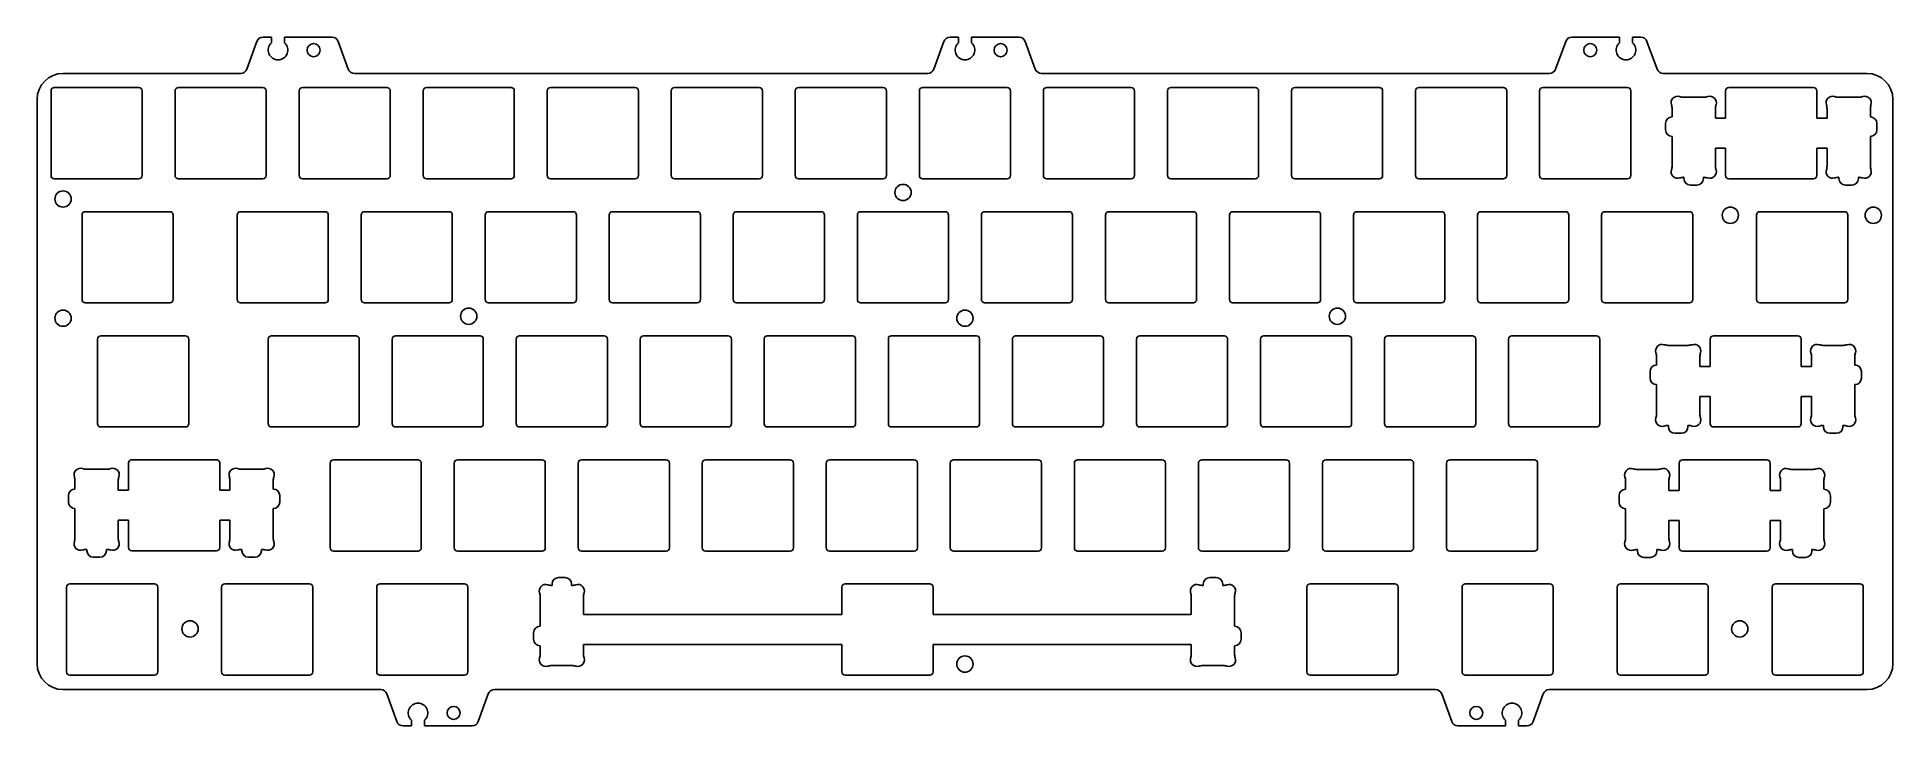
# Model space of a CAD drawing. Header units: millimetres. Extents: x 2820 to 3105, y -3828 to -3722.
import ezdxf

# ---------------------------------------------------------------- set-up
doc = ezdxf.new("R2010")
doc.units = ezdxf.units.MM
doc.header["$LTSCALE"] = 1000
doc.layers.add('02___PRT_ALL_AXES', color=7, linetype='Continuous')

# ---------------------------------------------------------------- blocks, each defined once
blk = doc.blocks.new('HTYFHFTH')
at = {"color": 7}
for p, q in [((1358.75, -8461.56), (1361.84, -8461.56)), ((1385.64, -8461.56), (1382.55, -8461.56)), ((1356.97, -8464.59), (1356.97, -8463.34)), ((1363.62, -8463.34), (1363.62, -8464.79)), ((1380.77, -8463.34), (1380.77, -8464.79)), ((1387.42, -8464.59), (1387.42, -8463.34)), ((1355.97, -8466.59), (1355.97, -8465.59)), ((1363.62, -8464.79), (1365.2, -8464.79)), ((1380.77, -8464.79), (1379.2, -8464.79)), ((1388.42, -8466.59), (1388.42, -8465.59)), ((1356.97, -8472.08), (1356.97, -8467.59)), ((1365.2, -8469.39), (1363.62, -8469.39)), ((1363.62, -8469.39), (1363.62, -8472.08)), ((1379.2, -8469.39), (1380.77, -8469.39)), ((1380.77, -8469.39), (1380.77, -8472.08)), ((1387.42, -8472.08), (1387.42, -8467.59)), ((1358.8, -8473.86), (1358.75, -8473.86)), ((1358.8, -8474.06), (1358.8, -8473.86)), ((1360.8, -8475.06), (1359.8, -8475.06)), ((1361.84, -8473.86), (1361.8, -8473.86)), ((1361.8, -8473.86), (1361.8, -8474.06)), ((1382.55, -8473.86), (1382.6, -8473.86)), ((1382.6, -8473.86), (1382.6, -8474.06)), ((1383.6, -8475.06), (1384.6, -8475.06)), ((1385.6, -8474.06), (1385.6, -8473.86)), ((1385.6, -8473.86), (1385.64, -8473.86))]:
    blk.add_line(p, q, dxfattribs=at)
at = {"color": 7, "linetype": 'Continuous', "lineweight": 25}
for p, q in [((1365.2, -8464.79), (1365.2, -8460.59)), ((1365.7, -8460.09), (1378.7, -8460.09)), ((1379.2, -8460.59), (1379.2, -8464.79)), ((1365.2, -8473.59), (1365.2, -8469.39)), ((1379.2, -8469.39), (1379.2, -8473.59)), ((1373.45, -8474.09), (1365.7, -8474.09)), ((1378.7, -8474.09), (1373.45, -8474.09))]:
    blk.add_line(p, q, dxfattribs=at)
at = {"color": 7}
for centre, radius, start, end in [((1357.83, -8462.41), 1, 72.0237, 197.9763), ((1358.75, -8459.56), 2, 252.0237, 270), ((1361.84, -8459.56), 2, 270, 287.9763), ((1362.77, -8462.41), 1, 342.0237, 107.9763), ((1381.63, -8462.41), 1, 72.0237, 197.9763), ((1382.55, -8459.56), 2, 252.0237, 270), ((1385.64, -8459.56), 2, 270, 287.9763), ((1386.57, -8462.41), 1, 342.0237, 107.9763), ((1354.97, -8463.34), 2, 0, 17.9763), ((1365.62, -8463.34), 2, 162.0237, 180), ((1378.77, -8463.34), 2, 360, 17.9763), ((1389.42, -8463.34), 2, 162.0237, 180), ((1356.97, -8465.59), 1, 90, 180), ((1356.97, -8466.59), 1, 180, 270), ((1387.42, -8465.59), 1, 0, 90), ((1387.42, -8466.59), 1, 270, 0), ((1357.83, -8473), 1, 162.0237, 287.9763), ((1354.97, -8472.08), 2, 342.0237, 0), ((1362.77, -8473), 1, 252.0237, 17.9763), ((1365.62, -8472.08), 2, 180, 197.9763), ((1381.63, -8473), 1, 162.0237, 287.9763), ((1378.77, -8472.08), 2, 342.0237, 0), ((1386.57, -8473), 1, 252.0237, 17.9763), ((1389.42, -8472.08), 2, 180, 197.9763), ((1358.75, -8475.86), 2, 90, 107.9763), ((1359.8, -8474.06), 1, 180, 270), ((1360.8, -8474.06), 1, 270, 0), ((1361.84, -8475.86), 2, 72.0237, 90), ((1382.55, -8475.86), 2, 90, 107.9763), ((1383.6, -8474.06), 1, 180, 270), ((1384.6, -8474.06), 1, 270, 0), ((1385.64, -8475.86), 2, 72.0237, 90)]:
    blk.add_arc(centre, radius, start, end, dxfattribs=at)
at = {"color": 7, "linetype": 'Continuous', "lineweight": 25}
for centre, start, end in [((1365.7, -8460.59), 90, 180), ((1378.7, -8460.59), 0, 90), ((1365.7, -8473.59), 180, 270), ((1378.7, -8473.59), 270, 0)]:
    blk.add_arc(centre, 0.5, start, end, dxfattribs=at)

msp = doc.modelspace()

# ---------------------------------------------------------------- linework, layer by layer
at = {"color": 7, "linetype": 'Continuous'}
for p, q in [((2853.79, -3722.78), (2852.24, -3727.04)), ((2856.03, -3722.13), (2854.73, -3722.13)), ((2856.03, -3723.01), (2856.03, -3722.13)), ((2858.03, -3722.13), (2858.03, -3723.01)), ((2865.33, -3722.13), (2858.03, -3722.13)), ((2867.82, -3727.04), (2866.27, -3722.78)), ((2959.3, -3722.78), (2957.75, -3727.04)), ((2961.53, -3722.13), (2960.24, -3722.13)), ((2961.53, -3723.01), (2961.53, -3722.13)), ((2963.53, -3722.13), (2963.53, -3723.01)), ((2970.84, -3722.13), (2963.53, -3722.13)), ((2973.33, -3727.04), (2971.78, -3722.78)), ((3054.79, -3722.78), (3053.24, -3727.04)), ((3063.04, -3722.13), (3055.73, -3722.13)), ((3063.04, -3723.01), (3063.04, -3722.13)), ((3065.04, -3722.13), (3065.04, -3723.01)), ((3066.33, -3722.13), (3065.04, -3722.13)), ((3068.82, -3727.04), (3067.27, -3722.78)), ((2851.3, -3727.7), (2824.03, -3727.7)), ((2956.81, -3727.7), (2868.76, -3727.7)), ((3052.3, -3727.7), (2974.27, -3727.7)), ((3101.03, -3727.7), (3069.76, -3727.7)), ((2820.03, -3731.7), (2820.03, -3818.3)), ((3105.03, -3818.3), (3105.03, -3731.7)), ((2931.71, -3768.43), (2931.71, -3781.53)), ((2945.26, -3767.98), (2932.16, -3767.98)), ((2945.71, -3778.73), (2945.71, -3768.43)), ((2950.76, -3768.43), (2950.76, -3778.73)), ((2964.31, -3767.98), (2951.21, -3767.98)), ((2964.76, -3781.53), (2964.76, -3768.43)), ((2945.71, -3781.53), (2945.71, -3778.73)), ((2950.76, -3778.73), (2950.76, -3781.53)), ((2932.16, -3781.98), (2945.26, -3781.98)), ((2951.21, -3781.98), (2964.31, -3781.98)), ((2824.03, -3822.3), (2872.8, -3822.3)), ((2873.74, -3822.96), (2875.29, -3827.22)), ((2887.77, -3827.22), (2889.32, -3822.96)), ((2890.26, -3822.3), (3034.8, -3822.3)), ((3035.74, -3822.96), (3037.29, -3827.22)), ((3049.77, -3827.22), (3051.32, -3822.96)), ((3052.26, -3822.3), (3101.03, -3822.3)), ((2877.53, -3827.88), (2877.53, -3826.99)), ((2879.53, -3826.99), (2879.53, -3827.88)), ((3045.54, -3827.88), (3045.54, -3826.99)), ((3047.54, -3826.99), (3047.54, -3827.88)), ((2876.23, -3827.88), (2877.53, -3827.88)), ((2879.53, -3827.88), (2886.83, -3827.88)), ((3038.23, -3827.88), (3045.54, -3827.88)), ((3047.54, -3827.88), (3048.83, -3827.88))]:
    msp.add_line(p, q, dxfattribs=at)
at = {"color": 7, "linetype": 'Continuous', "lineweight": 25}
for p, q in [((3079.34, -3734.58), (3079.34, -3730.38)), ((3079.84, -3729.88), (3092.84, -3729.88)), ((3093.34, -3730.38), (3093.34, -3734.58)), ((3079.34, -3743.38), (3079.34, -3739.18)), ((3093.34, -3739.18), (3093.34, -3743.38)), ((3085.09, -3743.88), (3079.84, -3743.88)), ((3092.84, -3743.88), (3085.09, -3743.88)), ((3076.96, -3772.68), (3076.96, -3768.48)), ((3077.46, -3767.98), (3090.46, -3767.98)), ((3090.96, -3768.48), (3090.96, -3772.68)), ((3076.96, -3781.48), (3076.96, -3777.28)), ((3090.96, -3777.28), (3090.96, -3781.48)), ((3082.71, -3781.98), (3077.46, -3781.98)), ((3090.46, -3781.98), (3082.71, -3781.98)), ((3072.2, -3791.73), (3072.2, -3787.53)), ((3072.7, -3787.03), (3085.7, -3787.03)), ((3086.2, -3787.53), (3086.2, -3791.73)), ((3072.2, -3800.53), (3072.2, -3796.33)), ((3086.2, -3796.33), (3086.2, -3800.53)), ((3077.95, -3801.03), (3072.7, -3801.03)), ((3085.7, -3801.03), (3077.95, -3801.03))]:
    msp.add_line(p, q, dxfattribs=at)
at = {"color": 7}
for p, q in [((3071.12, -3734.38), (3071.12, -3733.13)), ((3072.9, -3731.35), (3075.99, -3731.35)), ((3077.77, -3733.13), (3077.77, -3734.58)), ((3094.92, -3733.13), (3094.92, -3734.58)), ((3099.79, -3731.35), (3096.7, -3731.35)), ((3101.57, -3734.38), (3101.57, -3733.13)), ((3070.12, -3736.38), (3070.12, -3735.38)), ((3077.77, -3734.58), (3079.34, -3734.58)), ((3094.92, -3734.58), (3093.34, -3734.58)), ((3102.57, -3736.38), (3102.57, -3735.38)), ((3071.12, -3741.87), (3071.12, -3737.38)), ((3077.77, -3739.18), (3077.77, -3741.87)), ((3079.34, -3739.18), (3077.77, -3739.18)), ((3093.34, -3739.18), (3094.92, -3739.18)), ((3094.92, -3739.18), (3094.92, -3741.87)), ((3101.57, -3741.87), (3101.57, -3737.38)), ((3072.94, -3743.65), (3072.9, -3743.65)), ((3072.94, -3743.85), (3072.94, -3743.65)), ((3074.94, -3744.85), (3073.94, -3744.85)), ((3075.94, -3743.65), (3075.94, -3743.85)), ((3075.99, -3743.65), (3075.94, -3743.65)), ((3096.7, -3743.65), (3096.74, -3743.65)), ((3096.74, -3743.65), (3096.74, -3743.85)), ((3097.74, -3744.85), (3098.74, -3744.85)), ((3099.74, -3743.65), (3099.79, -3743.65)), ((3099.74, -3743.85), (3099.74, -3743.65)), ((3070.52, -3769.45), (3073.61, -3769.45)), ((3097.41, -3769.45), (3094.32, -3769.45)), ((3068.74, -3772.48), (3068.74, -3771.23)), ((3075.39, -3771.23), (3075.39, -3772.68)), ((3075.39, -3772.68), (3076.96, -3772.68)), ((3092.54, -3772.68), (3090.96, -3772.68)), ((3092.54, -3771.23), (3092.54, -3772.68)), ((3099.19, -3772.48), (3099.19, -3771.23)), ((3067.74, -3774.48), (3067.74, -3773.48)), ((3068.74, -3779.97), (3068.74, -3775.48)), ((3099.19, -3779.97), (3099.19, -3775.48)), ((3100.19, -3774.48), (3100.19, -3773.48)), ((3075.39, -3777.28), (3075.39, -3779.97)), ((3076.96, -3777.28), (3075.39, -3777.28)), ((3090.96, -3777.28), (3092.54, -3777.28)), ((3092.54, -3777.28), (3092.54, -3779.97)), ((3070.56, -3781.75), (3070.52, -3781.75)), ((3070.56, -3781.95), (3070.56, -3781.75)), ((3073.56, -3781.75), (3073.56, -3781.95)), ((3073.61, -3781.75), (3073.56, -3781.75)), ((3094.32, -3781.75), (3094.36, -3781.75)), ((3094.36, -3781.75), (3094.36, -3781.95)), ((3097.36, -3781.75), (3097.41, -3781.75)), ((3097.36, -3781.95), (3097.36, -3781.75)), ((3072.56, -3782.95), (3071.56, -3782.95)), ((3095.36, -3782.95), (3096.36, -3782.95)), ((3063.98, -3791.53), (3063.98, -3790.28)), ((3065.76, -3788.5), (3068.85, -3788.5)), ((3070.63, -3790.28), (3070.63, -3791.73)), ((3087.78, -3790.28), (3087.78, -3791.73)), ((3092.65, -3788.5), (3089.56, -3788.5)), ((3094.43, -3791.53), (3094.43, -3790.28)), ((3062.98, -3793.53), (3062.98, -3792.53)), ((3070.63, -3791.73), (3072.2, -3791.73)), ((3087.78, -3791.73), (3086.2, -3791.73)), ((3095.43, -3793.53), (3095.43, -3792.53)), ((3063.98, -3799.02), (3063.98, -3794.53)), ((3094.43, -3799.02), (3094.43, -3794.53)), ((3070.63, -3796.33), (3070.63, -3799.02)), ((3072.2, -3796.33), (3070.63, -3796.33)), ((3086.2, -3796.33), (3087.78, -3796.33)), ((3087.78, -3796.33), (3087.78, -3799.02)), ((3065.8, -3800.8), (3065.76, -3800.8)), ((3065.8, -3801), (3065.8, -3800.8)), ((3068.8, -3800.8), (3068.8, -3801)), ((3068.85, -3800.8), (3068.8, -3800.8)), ((3089.56, -3800.8), (3089.6, -3800.8)), ((3089.6, -3800.8), (3089.6, -3801)), ((3092.6, -3800.8), (3092.65, -3800.8)), ((3092.6, -3801), (3092.6, -3800.8)), ((3067.8, -3802), (3066.8, -3802)), ((3090.6, -3802), (3091.6, -3802)), ((2899.07, -3806.31), (2899.12, -3806.31)), ((2899.12, -3806.31), (2899.12, -3806.11)), ((2900.12, -3805.11), (2901.12, -3805.11)), ((2902.12, -3806.11), (2902.12, -3806.31)), ((2902.12, -3806.31), (2902.16, -3806.31)), ((2999.12, -3806.31), (2999.07, -3806.31)), ((2999.12, -3806.11), (2999.12, -3806.31)), ((3001.12, -3805.11), (3000.12, -3805.11)), ((3002.12, -3806.31), (3002.12, -3806.11)), ((3002.16, -3806.31), (3002.12, -3806.31)), ((2897.29, -3812.58), (2897.29, -3808.09)), ((2903.94, -3808.09), (2903.94, -3810.78)), ((2997.29, -3808.09), (2997.29, -3810.78)), ((3003.94, -3812.58), (3003.94, -3808.09)), ((2903.94, -3810.78), (2943.62, -3810.78)), ((2997.29, -3810.78), (2957.62, -3810.78)), ((2896.29, -3814.58), (2896.29, -3813.58)), ((2897.29, -3816.83), (2897.29, -3815.58)), ((2903.94, -3815.38), (2903.94, -3816.83)), ((2943.62, -3815.38), (2903.94, -3815.38)), ((2957.62, -3815.38), (2997.29, -3815.38)), ((2997.29, -3815.38), (2997.29, -3816.83)), ((3003.94, -3816.83), (3003.94, -3815.58)), ((3004.94, -3814.58), (3004.94, -3813.58)), ((2902.16, -3818.61), (2899.07, -3818.61)), ((2999.07, -3818.61), (3002.16, -3818.61))]:
    msp.add_line(p, q, dxfattribs=at)
at = {"color": 7, "linetype": 'Continuous', "lineweight": 25}
for points in [[(2822.17, -3730.38), (2822.17, -3743.38, 0.414214), (2822.67, -3743.88), (2835.67, -3743.88, 0.414214), (2836.17, -3743.38), (2836.17, -3730.38, 0.414214), (2835.67, -3729.88), (2822.67, -3729.88, 0.414214)], [(2841.22, -3730.38), (2841.22, -3743.38, 0.414214), (2841.72, -3743.88), (2854.72, -3743.88, 0.414214), (2855.22, -3743.38), (2855.22, -3730.38, 0.414214), (2854.72, -3729.88), (2841.72, -3729.88, 0.414214)], [(2860.27, -3730.38), (2860.27, -3743.38, 0.414214), (2860.77, -3743.88), (2873.77, -3743.88, 0.414214), (2874.27, -3743.38), (2874.27, -3730.38, 0.414214), (2873.77, -3729.88), (2860.77, -3729.88, 0.414214)], [(2879.32, -3730.38), (2879.32, -3743.38, 0.414214), (2879.82, -3743.88), (2892.82, -3743.88, 0.414214), (2893.32, -3743.38), (2893.32, -3730.38, 0.414214), (2892.82, -3729.88), (2879.82, -3729.88, 0.414214)], [(2898.37, -3730.38), (2898.37, -3743.38, 0.414214), (2898.87, -3743.88), (2911.87, -3743.88, 0.414214), (2912.37, -3743.38), (2912.37, -3730.38, 0.414214), (2911.87, -3729.88), (2898.87, -3729.88, 0.414214)], [(2917.42, -3730.38), (2917.42, -3743.38, 0.414214), (2917.92, -3743.88), (2930.92, -3743.88, 0.414214), (2931.42, -3743.38), (2931.42, -3730.38, 0.414214), (2930.92, -3729.88), (2917.92, -3729.88, 0.414214)], [(2936.47, -3730.38), (2936.47, -3743.38, 0.414214), (2936.97, -3743.88), (2949.97, -3743.88, 0.414214), (2950.47, -3743.38), (2950.47, -3730.38, 0.414214), (2949.97, -3729.88), (2936.97, -3729.88, 0.414214)], [(2955.52, -3730.38), (2955.52, -3743.38, 0.414214), (2956.02, -3743.88), (2969.02, -3743.88, 0.414214), (2969.52, -3743.38), (2969.52, -3730.38, 0.414214), (2969.02, -3729.88), (2956.02, -3729.88, 0.414214)], [(2974.57, -3730.38), (2974.57, -3743.38, 0.414214), (2975.07, -3743.88), (2988.07, -3743.88, 0.414214), (2988.57, -3743.38), (2988.57, -3730.38, 0.414214), (2988.07, -3729.88), (2975.07, -3729.88, 0.414214)], [(2993.62, -3730.38), (2993.62, -3743.38, 0.414214), (2994.12, -3743.88), (3007.12, -3743.88, 0.414214), (3007.62, -3743.38), (3007.62, -3730.38, 0.414214), (3007.12, -3729.88), (2994.12, -3729.88, 0.414214)], [(3012.67, -3730.38), (3012.67, -3743.38, 0.414214), (3013.17, -3743.88), (3026.17, -3743.88, 0.414214), (3026.67, -3743.38), (3026.67, -3730.38, 0.414214), (3026.17, -3729.88), (3013.17, -3729.88, 0.414214)], [(3031.72, -3730.38), (3031.72, -3743.38, 0.414214), (3032.22, -3743.88), (3045.22, -3743.88, 0.414214), (3045.72, -3743.38), (3045.72, -3730.38, 0.414214), (3045.22, -3729.88), (3032.22, -3729.88, 0.414214)], [(3050.77, -3730.38), (3050.77, -3743.38, 0.414214), (3051.27, -3743.88), (3064.27, -3743.88, 0.414214), (3064.77, -3743.38), (3064.77, -3730.38, 0.414214), (3064.27, -3729.88), (3051.27, -3729.88, 0.414214)], [(2826.93, -3749.43), (2826.93, -3762.43, 0.414214), (2827.43, -3762.93), (2840.43, -3762.93, 0.414214), (2840.93, -3762.43), (2840.93, -3749.43, 0.414214), (2840.43, -3748.93), (2827.43, -3748.93, 0.414214)], [(2850.75, -3749.43), (2850.75, -3762.43, 0.414214), (2851.25, -3762.93), (2864.25, -3762.93, 0.414214), (2864.75, -3762.43), (2864.75, -3749.43, 0.414214), (2864.25, -3748.93), (2851.25, -3748.93, 0.414214)], [(2869.8, -3749.43), (2869.8, -3762.43, 0.414214), (2870.3, -3762.93), (2883.3, -3762.93, 0.414214), (2883.8, -3762.43), (2883.8, -3749.43, 0.414214), (2883.3, -3748.93), (2870.3, -3748.93, 0.414214)], [(2888.85, -3749.43), (2888.85, -3762.43, 0.414214), (2889.35, -3762.93), (2902.35, -3762.93, 0.414214), (2902.85, -3762.43), (2902.85, -3749.43, 0.414214), (2902.35, -3748.93), (2889.35, -3748.93, 0.414214)], [(2907.9, -3749.43), (2907.9, -3762.43, 0.414214), (2908.4, -3762.93), (2921.4, -3762.93, 0.414214), (2921.9, -3762.43), (2921.9, -3749.43, 0.414214), (2921.4, -3748.93), (2908.4, -3748.93, 0.414214)], [(2926.95, -3749.43), (2926.95, -3762.43, 0.414214), (2927.45, -3762.93), (2940.45, -3762.93, 0.414214), (2940.95, -3762.43), (2940.95, -3749.43, 0.414214), (2940.45, -3748.93), (2927.45, -3748.93, 0.414214)], [(2946, -3749.43), (2946, -3762.43, 0.414214), (2946.5, -3762.93), (2959.5, -3762.93, 0.414214), (2960, -3762.43), (2960, -3749.43, 0.414214), (2959.5, -3748.93), (2946.5, -3748.93, 0.414214)], [(2965.05, -3749.43), (2965.05, -3762.43, 0.414214), (2965.55, -3762.93), (2978.55, -3762.93, 0.414214), (2979.05, -3762.43), (2979.05, -3749.43, 0.414214), (2978.55, -3748.93), (2965.55, -3748.93, 0.414214)], [(2984.1, -3749.43), (2984.1, -3762.43, 0.414214), (2984.6, -3762.93), (2997.6, -3762.93, 0.414214), (2998.1, -3762.43), (2998.1, -3749.43, 0.414214), (2997.6, -3748.93), (2984.6, -3748.93, 0.414214)], [(3003.15, -3749.43), (3003.15, -3762.43, 0.414214), (3003.65, -3762.93), (3016.65, -3762.93, 0.414214), (3017.15, -3762.43), (3017.15, -3749.43, 0.414214), (3016.65, -3748.93), (3003.65, -3748.93, 0.414214)], [(3022.2, -3749.43), (3022.2, -3762.43, 0.414214), (3022.7, -3762.93), (3035.7, -3762.93, 0.414214), (3036.2, -3762.43), (3036.2, -3749.43, 0.414214), (3035.7, -3748.93), (3022.7, -3748.93, 0.414214)], [(3041.25, -3749.43), (3041.25, -3762.43, 0.414214), (3041.75, -3762.93), (3054.75, -3762.93, 0.414214), (3055.25, -3762.43), (3055.25, -3749.43, 0.414214), (3054.75, -3748.93), (3041.75, -3748.93, 0.414214)], [(3060.3, -3749.43), (3060.3, -3762.43, 0.414214), (3060.8, -3762.93), (3073.8, -3762.93, 0.414214), (3074.3, -3762.43), (3074.3, -3749.43, 0.414214), (3073.8, -3748.93), (3060.8, -3748.93, 0.414214)], [(3084.11, -3749.43), (3084.11, -3762.43, 0.414214), (3084.61, -3762.93), (3097.61, -3762.93, 0.414214), (3098.11, -3762.43), (3098.11, -3749.43, 0.414214), (3097.61, -3748.93), (3084.61, -3748.93, 0.414214)], [(2829.32, -3768.48), (2829.32, -3781.48, 0.414214), (2829.82, -3781.98), (2842.82, -3781.98, 0.414214), (2843.32, -3781.48), (2843.32, -3768.48, 0.414214), (2842.82, -3767.98), (2829.82, -3767.98, 0.414214)], [(2855.51, -3768.48), (2855.51, -3781.48, 0.414214), (2856.01, -3781.98), (2869.01, -3781.98, 0.414214), (2869.51, -3781.48), (2869.51, -3768.48, 0.414214), (2869.01, -3767.98), (2856.01, -3767.98, 0.414214)], [(2874.56, -3768.48), (2874.56, -3781.48, 0.414214), (2875.06, -3781.98), (2888.06, -3781.98, 0.414214), (2888.56, -3781.48), (2888.56, -3768.48, 0.414214), (2888.06, -3767.98), (2875.06, -3767.98, 0.414214)], [(2893.61, -3768.48), (2893.61, -3781.48, 0.414214), (2894.11, -3781.98), (2907.11, -3781.98, 0.414214), (2907.61, -3781.48), (2907.61, -3768.48, 0.414214), (2907.11, -3767.98), (2894.11, -3767.98, 0.414214)], [(2912.66, -3768.48), (2912.66, -3781.48, 0.414214), (2913.16, -3781.98), (2926.16, -3781.98, 0.414214), (2926.66, -3781.48), (2926.66, -3768.48, 0.414214), (2926.16, -3767.98), (2913.16, -3767.98, 0.414214)], [(2969.81, -3768.48), (2969.81, -3781.48, 0.414214), (2970.31, -3781.98), (2983.31, -3781.98, 0.414214), (2983.81, -3781.48), (2983.81, -3768.48, 0.414214), (2983.31, -3767.98), (2970.31, -3767.98, 0.414214)], [(2988.86, -3768.48), (2988.86, -3781.48, 0.414214), (2989.36, -3781.98), (3002.36, -3781.98, 0.414214), (3002.86, -3781.48), (3002.86, -3768.48, 0.414214), (3002.36, -3767.98), (2989.36, -3767.98, 0.414214)], [(3007.91, -3768.48), (3007.91, -3781.48, 0.414214), (3008.41, -3781.98), (3021.41, -3781.98, 0.414214), (3021.91, -3781.48), (3021.91, -3768.48, 0.414214), (3021.41, -3767.98), (3008.41, -3767.98, 0.414214)], [(3026.96, -3768.48), (3026.96, -3781.48, 0.414214), (3027.46, -3781.98), (3040.46, -3781.98, 0.414214), (3040.96, -3781.48), (3040.96, -3768.48, 0.414214), (3040.46, -3767.98), (3027.46, -3767.98, 0.414214)], [(3046.01, -3768.48), (3046.01, -3781.48, 0.414214), (3046.51, -3781.98), (3059.51, -3781.98, 0.414214), (3060.01, -3781.48), (3060.01, -3768.48, 0.414214), (3059.51, -3767.98), (3046.51, -3767.98, 0.414214)], [(2865.03, -3787.53), (2865.03, -3800.53, 0.414214), (2865.53, -3801.03), (2878.53, -3801.03, 0.414214), (2879.03, -3800.53), (2879.03, -3787.53, 0.414214), (2878.53, -3787.03), (2865.53, -3787.03, 0.414214)], [(2884.08, -3787.53), (2884.08, -3800.53, 0.414214), (2884.58, -3801.03), (2897.58, -3801.03, 0.414214), (2898.08, -3800.53), (2898.08, -3787.53, 0.414214), (2897.58, -3787.03), (2884.58, -3787.03, 0.414214)], [(2903.13, -3787.53), (2903.13, -3800.53, 0.414214), (2903.63, -3801.03), (2916.63, -3801.03, 0.414214), (2917.13, -3800.53), (2917.13, -3787.53, 0.414214), (2916.63, -3787.03), (2903.63, -3787.03, 0.414214)], [(2922.18, -3787.53), (2922.18, -3800.53, 0.414214), (2922.68, -3801.03), (2935.68, -3801.03, 0.414214), (2936.18, -3800.53), (2936.18, -3787.53, 0.414214), (2935.68, -3787.03), (2922.68, -3787.03, 0.414214)], [(2941.23, -3787.53), (2941.23, -3800.53, 0.414214), (2941.73, -3801.03), (2954.73, -3801.03, 0.414214), (2955.23, -3800.53), (2955.23, -3787.53, 0.414214), (2954.73, -3787.03), (2941.73, -3787.03, 0.414214)], [(2960.28, -3787.53), (2960.28, -3800.53, 0.414214), (2960.78, -3801.03), (2973.78, -3801.03, 0.414214), (2974.28, -3800.53), (2974.28, -3787.53, 0.414214), (2973.78, -3787.03), (2960.78, -3787.03, 0.414214)], [(2979.33, -3787.53), (2979.33, -3800.53, 0.414214), (2979.83, -3801.03), (2992.83, -3801.03, 0.414214), (2993.33, -3800.53), (2993.33, -3787.53, 0.414214), (2992.83, -3787.03), (2979.83, -3787.03, 0.414214)], [(2998.38, -3787.53), (2998.38, -3800.53, 0.414214), (2998.88, -3801.03), (3011.88, -3801.03, 0.414214), (3012.38, -3800.53), (3012.38, -3787.53, 0.414214), (3011.88, -3787.03), (2998.88, -3787.03, 0.414214)], [(3017.43, -3787.53), (3017.43, -3800.53, 0.414214), (3017.93, -3801.03), (3030.93, -3801.03, 0.414214), (3031.43, -3800.53), (3031.43, -3787.53, 0.414214), (3030.93, -3787.03), (3017.93, -3787.03, 0.414214)], [(3036.48, -3787.53), (3036.48, -3800.53, 0.414214), (3036.98, -3801.03), (3049.98, -3801.03, 0.414214), (3050.48, -3800.53), (3050.48, -3787.53, 0.414214), (3049.98, -3787.03), (3036.98, -3787.03, 0.414214)], [(2824.55, -3806.58), (2824.55, -3819.58, 0.414214), (2825.05, -3820.08), (2838.05, -3820.08, 0.414214), (2838.55, -3819.58), (2838.55, -3806.58, 0.414214), (2838.05, -3806.08), (2825.05, -3806.08, 0.414214)], [(2848.36, -3806.58), (2848.36, -3819.58, 0.414214), (2848.86, -3820.08), (2861.86, -3820.08, 0.414214), (2862.36, -3819.58), (2862.36, -3806.58, 0.414214), (2861.86, -3806.08), (2848.86, -3806.08, 0.414214)], [(2872.18, -3806.58), (2872.18, -3819.58, 0.414214), (2872.68, -3820.08), (2885.68, -3820.08, 0.414214), (2886.18, -3819.58), (2886.18, -3806.58, 0.414214), (2885.68, -3806.08), (2872.68, -3806.08, 0.414214)], [(3015.05, -3806.58), (3015.05, -3819.58, 0.414214), (3015.55, -3820.08), (3028.55, -3820.08, 0.414214), (3029.05, -3819.58), (3029.05, -3806.58, 0.414214), (3028.55, -3806.08), (3015.55, -3806.08, 0.414214)], [(3038.87, -3806.58), (3038.87, -3819.58, 0.414214), (3039.37, -3820.08), (3052.37, -3820.08, 0.414214), (3052.87, -3819.58), (3052.87, -3806.58, 0.414214), (3052.37, -3806.08), (3039.37, -3806.08, 0.414214)], [(3062.68, -3806.58), (3062.68, -3819.58, 0.414214), (3063.18, -3820.08), (3076.18, -3820.08, 0.414214), (3076.68, -3819.58), (3076.68, -3806.58, 0.414214), (3076.18, -3806.08), (3063.18, -3806.08, 0.414214)], [(3086.49, -3806.58), (3086.49, -3819.58, 0.414214), (3086.99, -3820.08), (3099.99, -3820.08, 0.414214), (3100.49, -3819.58), (3100.49, -3806.58, 0.414214), (3099.99, -3806.08), (3086.99, -3806.08, 0.414214)]]:
    msp.add_lwpolyline(points, format="xyb", close=True, dxfattribs=at)
for points in [[(2957.62, -3810.78), (2957.62, -3806.58, 0.414214), (2957.12, -3806.08), (2944.12, -3806.08, 0.414214), (2943.62, -3806.58), (2943.62, -3810.78)], [(2943.62, -3815.38), (2943.62, -3819.58, 0.414214), (2944.12, -3820.08), (2957.12, -3820.08, 0.414214), (2957.62, -3819.58), (2957.62, -3815.38)]]:
    msp.add_lwpolyline(points, format="xyb", dxfattribs=at)
at = {"color": 7, "linetype": 'Continuous'}
for centre in [(2862.5, -3724.13), (2968.01, -3724.13), (3058.56, -3724.13), (2884, -3825.88), (3041.06, -3825.88)]:
    msp.add_circle(centre, 1, dxfattribs=at)
for centre, radius, start, end in [((2854.73, -3723.13), 1, 90.0001, 160.0003), ((2865.33, -3723.13), 1, 20.0001, 90.0001), ((2960.24, -3723.13), 1, 90, 159.9999), ((2970.84, -3723.13), 1, 20.0003, 90), ((3055.73, -3723.13), 1, 90, 159.9999), ((3066.33, -3723.13), 1, 20.0001, 90), ((2824.03, -3731.7), 4, 90, 180), ((3101.03, -3731.7), 4, 0, 90), ((2932.16, -3768.43), 0.45, 90, 180), ((2945.26, -3768.43), 0.45, 360, 90), ((2951.21, -3768.43), 0.45, 90, 180), ((2964.31, -3768.43), 0.45, 360, 90), ((2932.15, -3781.53), 0.448, 179.9067, 270.2252), ((2945.26, -3781.53), 0.448, 269.7748, 0.0933), ((2951.21, -3781.53), 0.448, 179.9067, 270.2252), ((2964.31, -3781.53), 0.448, 269.7748, 0.0933), ((2824.03, -3818.3), 4, 180, 270), ((3101.03, -3818.3), 4, 270, 0), ((2876.23, -3826.88), 1, 199.9997, 269.9999), ((2886.83, -3826.88), 1, 269.9999, 339.9999), ((3038.23, -3826.88), 1, 199.9998, 270.0002), ((3048.83, -3826.88), 1, 270.0001, 340.0005)]:
    msp.add_arc(centre, radius, start, end, dxfattribs=at)
at = {"color": 7, "linetype": 'Continuous', "extrusion": (0, 0, -1)}
for centre, radius, start, end in [((-2857.03, -3724.13), 1.5, 131.8102, 48.1898), ((-2962.53, -3724.13), 1.5, 131.8102, 48.1898), ((-3064.04, -3724.13), 1.5, 131.8102, 48.1898), ((-2851.3, -3726.7), 1, 200.0001, 270), ((-2868.76, -3726.7), 1, 270, 340.0003), ((-2956.81, -3726.7), 1, 200.0001, 270), ((-2974.27, -3726.7), 1, 270, 339.9999), ((-3052.3, -3726.7), 1, 200.0001, 270), ((-3069.76, -3726.7), 1, 270, 339.9999), ((-2872.8, -3823.3), 1, 90, 159.9999), ((-2878.53, -3825.88), 1.5, 311.8103, 228.1897), ((-2890.26, -3823.3), 1, 19.9997, 90), ((-3034.8, -3823.3), 1, 90, 160.0005), ((-3046.54, -3825.88), 1.5, 311.8103, 228.1897), ((-3052.26, -3823.3), 1, 19.9998, 90)]:
    msp.add_arc(centre, radius, start, end, dxfattribs=at)
at = {"color": 7, "linetype": 'Continuous', "lineweight": 25}
for centre, start, end in [((3079.84, -3730.38), 90, 180), ((3092.84, -3730.38), 0, 90), ((3079.84, -3743.38), 180, 270), ((3092.84, -3743.38), 270, 0), ((3077.46, -3768.48), 90, 180), ((3090.46, -3768.48), 0, 90), ((3077.46, -3781.48), 180, 270), ((3090.46, -3781.48), 270, 0), ((3072.7, -3787.53), 90, 180), ((3085.7, -3787.53), 0, 90), ((3072.7, -3800.53), 180, 270), ((3085.7, -3800.53), 270, 0)]:
    msp.add_arc(centre, 0.5, start, end, dxfattribs=at)
at = {"color": 7}
for centre, radius, start, end in [((3071.97, -3732.2), 1, 72.0237, 197.9763), ((3069.12, -3733.13), 2, 0, 17.9763), ((3072.9, -3729.35), 2, 252.0237, 270), ((3075.99, -3729.35), 2, 270, 287.9763), ((3076.92, -3732.2), 1, 342.0237, 107.9763), ((3079.77, -3733.13), 2, 162.0237, 180), ((3095.77, -3732.2), 1, 72.0237, 197.9763), ((3092.92, -3733.13), 2, 360, 17.9763), ((3096.7, -3729.35), 2, 252.0237, 270), ((3099.79, -3729.35), 2, 270, 287.9763), ((3100.72, -3732.2), 1, 342.0237, 107.9763), ((3103.57, -3733.13), 2, 162.0237, 180), ((3071.12, -3735.38), 1, 90, 180), ((3101.57, -3735.38), 1, 0, 90), ((3071.12, -3736.38), 1, 180, 270), ((3101.57, -3736.38), 1, 270, 0), ((3069.12, -3741.87), 2, 342.0237, 0), ((3079.77, -3741.87), 2, 180, 197.9763), ((3092.92, -3741.87), 2, 342.0237, 0), ((3103.57, -3741.87), 2, 180, 197.9763), ((3071.97, -3742.79), 1, 162.0237, 287.9763), ((3072.9, -3745.65), 2, 90, 107.9763), ((3073.94, -3743.85), 1, 180, 270), ((3074.94, -3743.85), 1, 270, 0), ((3075.99, -3745.65), 2, 72.0237, 90), ((3076.92, -3742.79), 1, 252.0237, 17.9763), ((3095.77, -3742.79), 1, 162.0237, 287.9763), ((3096.7, -3745.65), 2, 90, 107.9763), ((3097.74, -3743.85), 1, 180, 270), ((3098.74, -3743.85), 1, 270, 0), ((3099.79, -3745.65), 2, 72.0237, 90), ((3100.72, -3742.79), 1, 252.0237, 17.9763), ((3069.59, -3770.3), 1, 72.0237, 197.9763), ((3070.52, -3767.45), 2, 252.0237, 270), ((3073.61, -3767.45), 2, 270, 287.9763), ((3074.54, -3770.3), 1, 342.0237, 107.9763), ((3093.39, -3770.3), 1, 72.0237, 197.9763), ((3094.32, -3767.45), 2, 252.0237, 270), ((3097.41, -3767.45), 2, 270, 287.9763), ((3098.34, -3770.3), 1, 342.0237, 107.9763), ((3068.74, -3773.48), 1, 90, 180), ((3066.74, -3771.23), 2, 0, 17.9763), ((3077.39, -3771.23), 2, 162.0237, 180), ((3090.54, -3771.23), 2, 360, 17.9763), ((3101.19, -3771.23), 2, 162.0237, 180), ((3099.19, -3773.48), 1, 0, 90), ((3068.74, -3774.48), 1, 180, 270), ((3099.19, -3774.48), 1, 270, 0), ((3069.59, -3780.9), 1, 162.0237, 287.9763), ((3066.74, -3779.97), 2, 342.0237, 0), ((3070.52, -3783.75), 2, 90, 107.9763), ((3071.56, -3781.95), 1, 180, 270), ((3072.56, -3781.95), 1, 270, 0), ((3073.61, -3783.75), 2, 72.0237, 90), ((3074.54, -3780.9), 1, 252.0237, 17.9763), ((3077.39, -3779.97), 2, 180, 197.9763), ((3093.39, -3780.9), 1, 162.0237, 287.9763), ((3090.54, -3779.97), 2, 342.0237, 0), ((3094.32, -3783.75), 2, 90, 107.9763), ((3095.36, -3781.95), 1, 180, 270), ((3096.36, -3781.95), 1, 270, 0), ((3097.41, -3783.75), 2, 72.0237, 90), ((3098.34, -3780.9), 1, 252.0237, 17.9763), ((3101.19, -3779.97), 2, 180, 197.9763), ((3064.83, -3789.35), 1, 72.0237, 197.9763), ((3061.98, -3790.28), 2, 0, 17.9763), ((3065.76, -3786.5), 2, 252.0237, 270), ((3068.85, -3786.5), 2, 270, 287.9763), ((3069.77, -3789.35), 1, 342.0237, 107.9763), ((3072.63, -3790.28), 2, 162.0237, 180), ((3088.63, -3789.35), 1, 72.0237, 197.9763), ((3085.78, -3790.28), 2, 360, 17.9763), ((3089.56, -3786.5), 2, 252.0237, 270), ((3092.65, -3786.5), 2, 270, 287.9763), ((3093.57, -3789.35), 1, 342.0237, 107.9763), ((3096.43, -3790.28), 2, 162.0237, 180), ((3063.98, -3792.53), 1, 90, 180), ((3094.43, -3792.53), 1, 0, 90), ((3063.98, -3793.53), 1, 180, 270), ((3094.43, -3793.53), 1, 270, 0), ((3061.98, -3799.02), 2, 342.0237, 0), ((3072.63, -3799.02), 2, 180, 197.9763), ((3085.78, -3799.02), 2, 342.0237, 0), ((3096.43, -3799.02), 2, 180, 197.9763), ((3064.83, -3799.94), 1, 162.0237, 287.9763), ((3065.76, -3802.8), 2, 90, 107.9763), ((3066.8, -3801), 1, 180, 270), ((3067.8, -3801), 1, 270, 0), ((3068.85, -3802.8), 2, 72.0237, 90), ((3069.77, -3799.94), 1, 252.0237, 17.9763), ((3088.63, -3799.94), 1, 162.0237, 287.9763), ((3089.56, -3802.8), 2, 90, 107.9763), ((3090.6, -3801), 1, 180, 270), ((3091.6, -3801), 1, 270, 0), ((3092.65, -3802.8), 2, 72.0237, 90), ((3093.57, -3799.94), 1, 252.0237, 17.9763), ((2898.14, -3807.16), 1, 72.0237, 197.9763), ((2895.29, -3808.09), 2, 360, 17.9763), ((2899.07, -3804.31), 2, 252.0237, 270), ((2900.12, -3806.11), 1, 90, 180), ((2901.12, -3806.11), 1, 0, 90), ((2902.16, -3804.31), 2, 270, 287.9763), ((2903.09, -3807.16), 1, 342.0237, 107.9763), ((2905.94, -3808.09), 2, 162.0237, 180), ((2998.14, -3807.16), 1, 72.0237, 197.9763), ((2995.29, -3808.09), 2, 0, 17.9763), ((2999.07, -3804.31), 2, 252.0237, 270), ((3000.12, -3806.11), 1, 90, 180), ((3001.12, -3806.11), 1, 0, 90), ((3002.16, -3804.31), 2, 270, 287.9763), ((3003.09, -3807.16), 1, 342.0237, 107.9763), ((3005.94, -3808.09), 2, 162.0237, 180), ((2897.29, -3813.58), 1, 90, 180), ((3003.94, -3813.58), 1, 360, 90), ((2897.29, -3814.58), 1, 180, 270), ((3003.94, -3814.58), 1, 270, 0), ((2898.14, -3817.75), 1, 162.0237, 287.9763), ((2895.29, -3816.83), 2, 342.0237, 0), ((2899.07, -3820.61), 2, 90, 107.9763), ((2902.16, -3820.61), 2, 72.0237, 90), ((2903.09, -3817.75), 1, 252.0237, 17.9763), ((2905.94, -3816.83), 2, 180, 197.9763), ((2998.14, -3817.75), 1, 162.0237, 287.9763), ((2995.29, -3816.83), 2, 342.0237, 360), ((2999.07, -3820.61), 2, 90, 107.9763), ((3002.16, -3820.61), 2, 72.0237, 90), ((3003.09, -3817.75), 1, 252.0237, 17.9763), ((3005.94, -3816.83), 2, 180, 197.9763)]:
    msp.add_arc(centre, radius, start, end, dxfattribs=at)
at = {"layer": '02___PRT_ALL_AXES', "color": 7, "linetype": 'Continuous'}
for centre in [(2953.02, -3745.98), (2824.02, -3746.98), (3080.07, -3749.48), (3102.02, -3749.48), (2824.02, -3765.28), (2886.32, -3764.98), (2962.52, -3765.28), (3019.72, -3764.98), (2843.52, -3812.98), (3081.52, -3812.98), (2962.52, -3818.38)]:
    msp.add_circle(centre, 1.25, dxfattribs=at)

# ---------------------------------------------------------------- block references
msp.add_blockref('HTYFHFTH', (1468.88, 4673.08))

doc.saveas('drawing.dxf')
